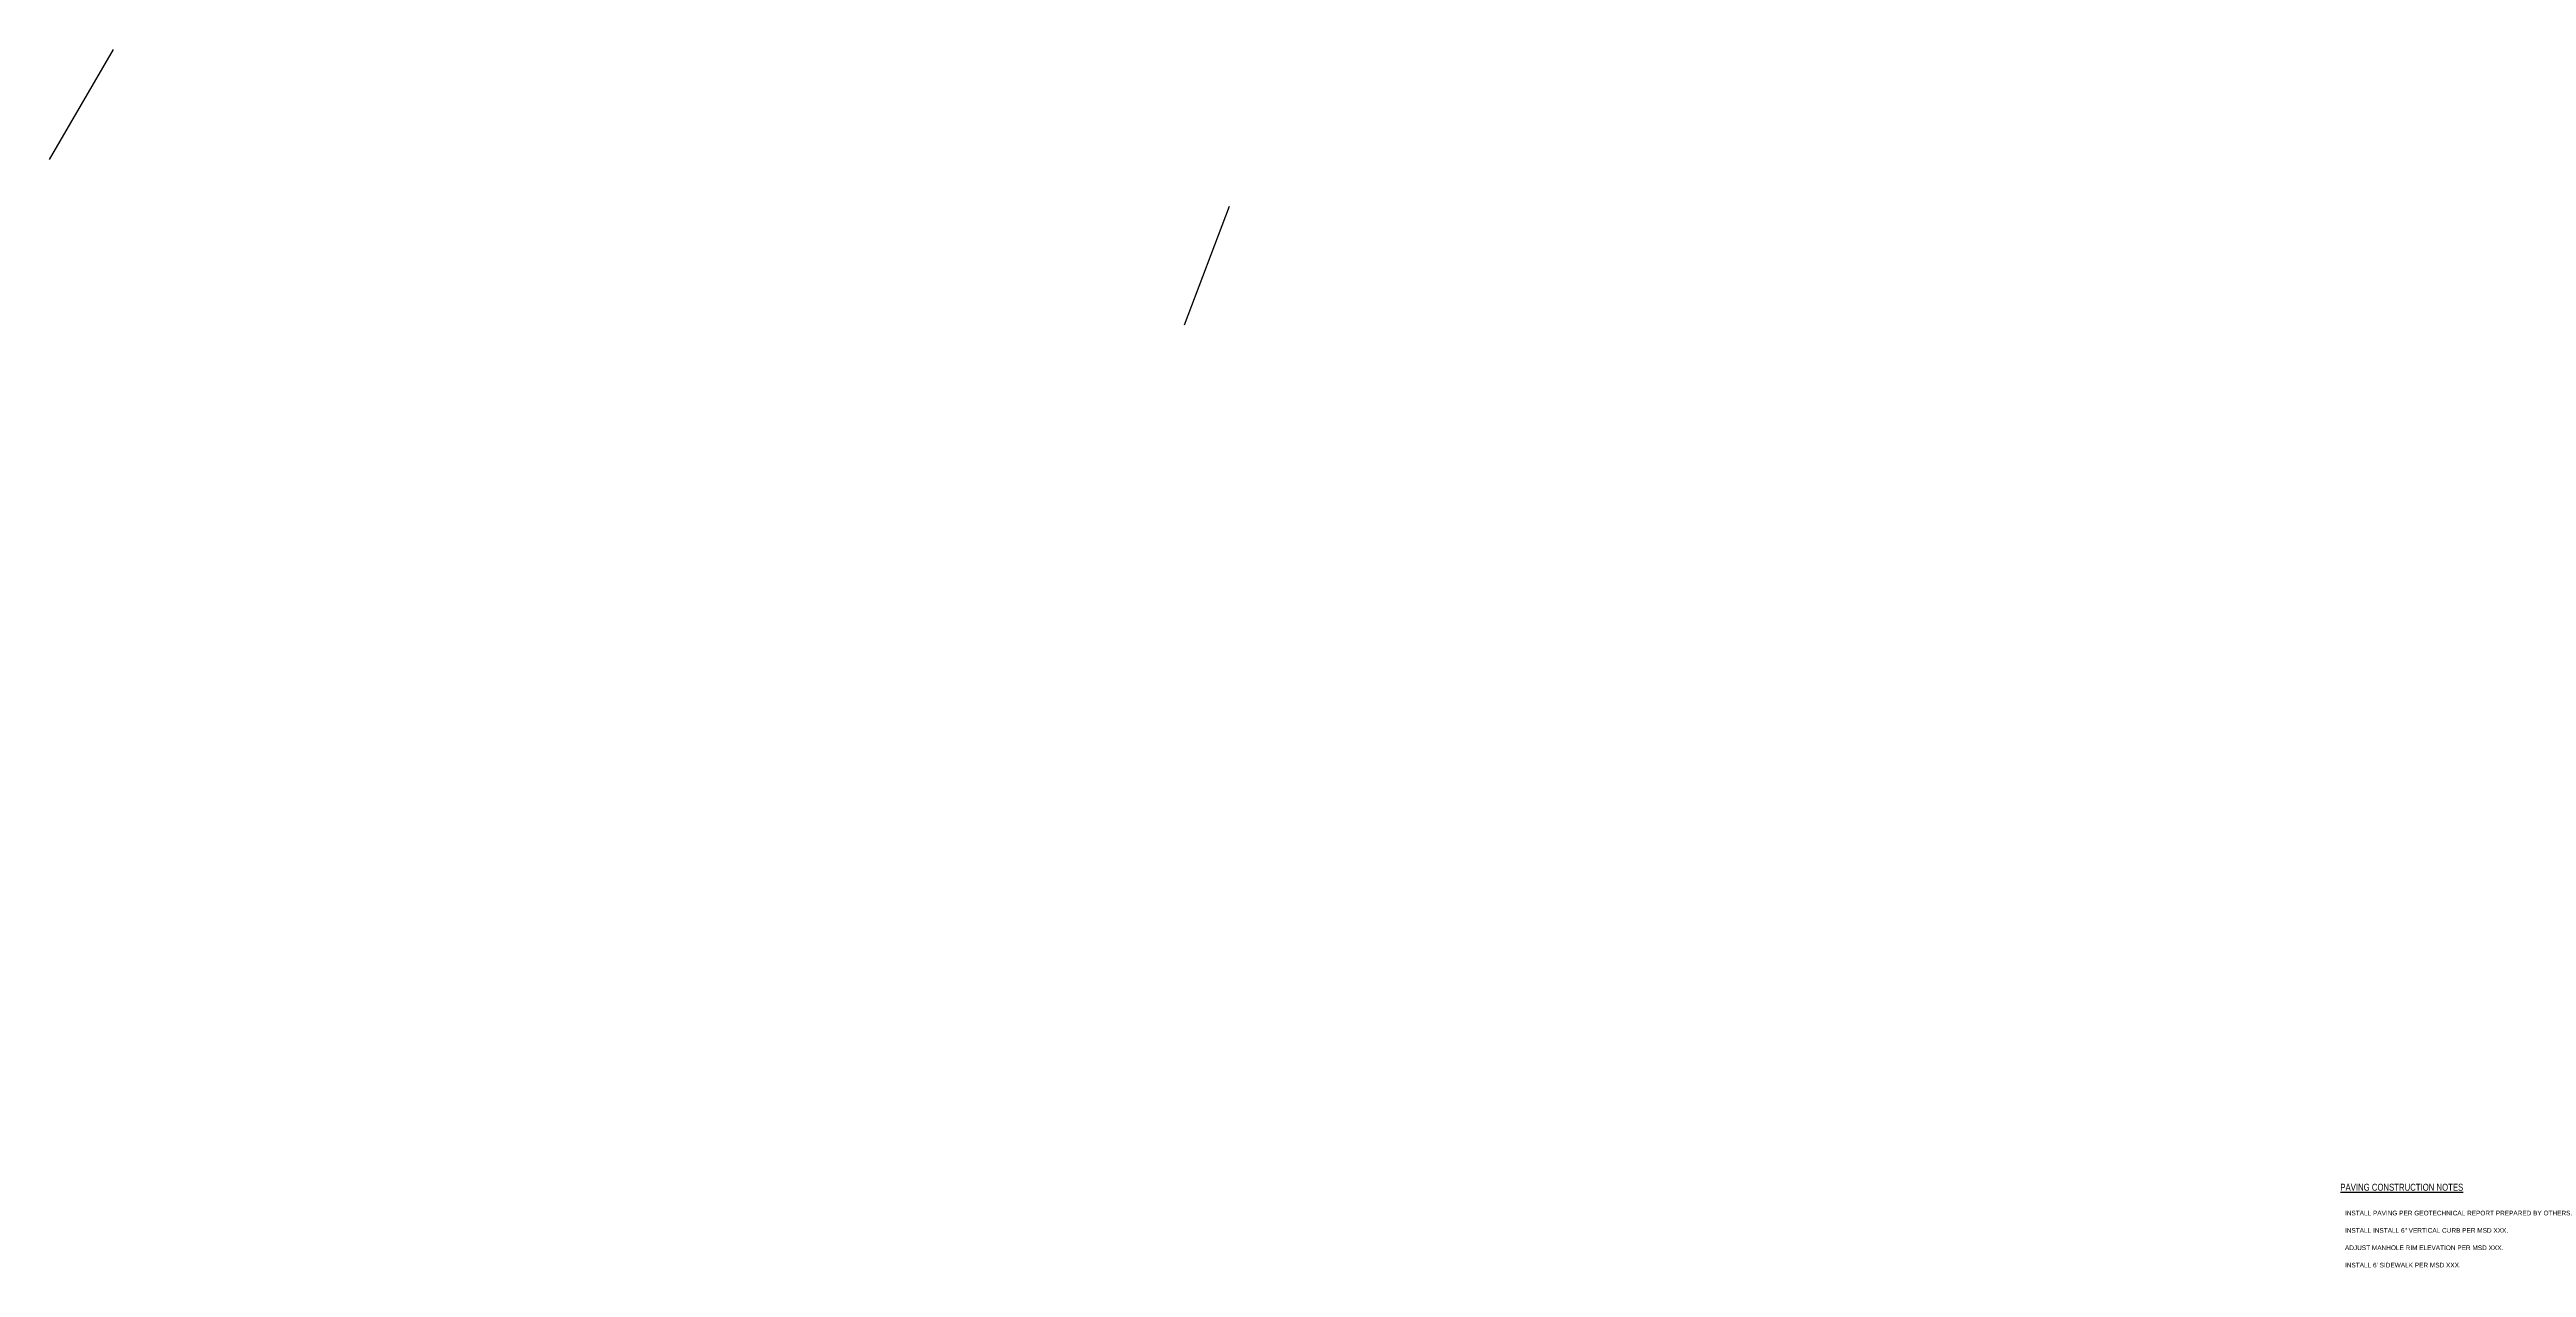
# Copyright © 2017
# Model space of a CAD drawing. Header units: feet. Extents: x 587237 to 589377, y 1029671 to 1030724.
import ezdxf

# ---------------------------------------------------------------- set-up
doc = ezdxf.new("R2010")
doc.units = ezdxf.units.FT
doc.header["$MEASUREMENT"] = 0
doc.layers.add('C-MATCHLINE', color=251, linetype='Continuous')
doc.layers.add('C-PV-TEXT', color=31, linetype='Continuous')
doc.styles.add('THIN', font='arial.ttf', dxfattribs={"width": 0.8, "height": 1.2})

msp = doc.modelspace()

# ---------------------------------------------------------------- linework, layer by layer
at = {"layer": 'C-MATCHLINE'}
for p, q in [((587237.1, 1030628.5), (587292.4, 1030723.6)), ((588217.5, 1030485.5), (588256.5, 1030588.3))]:
    msp.add_line(p, q, dxfattribs=at)

# ---------------------------------------------------------------- texts
at = {"layer": 'C-PV-TEXT', "attachment_point": 4, "style": 'THIN'}
for s, insert, char_height in [('{\\LPAVING CONSTRUCTION NOTES}', (589216.2, 1029740.1), 6), ('INSTALL PAVING PER GEOTECHNICAL REPORT PREPARED BY OTHERS.', (589220.2, 1029717.8), 4), ('ADJUST MANHOLE RIM ELEVATION PER MSD XXX.', (589220.2, 1029687.8), 4), ('INSTALL INSTALL 6" VERTICAL CURB PER MSD XXX.', (589220.2, 1029702.8), 4), ("INSTALL 6' SIDEWALK PER MSD XXX.", (589220.2, 1029672.8), 4)]:
    msp.add_mtext(s, dxfattribs=dict(at, insert=insert, char_height=char_height))

doc.saveas('drawing.dxf')
